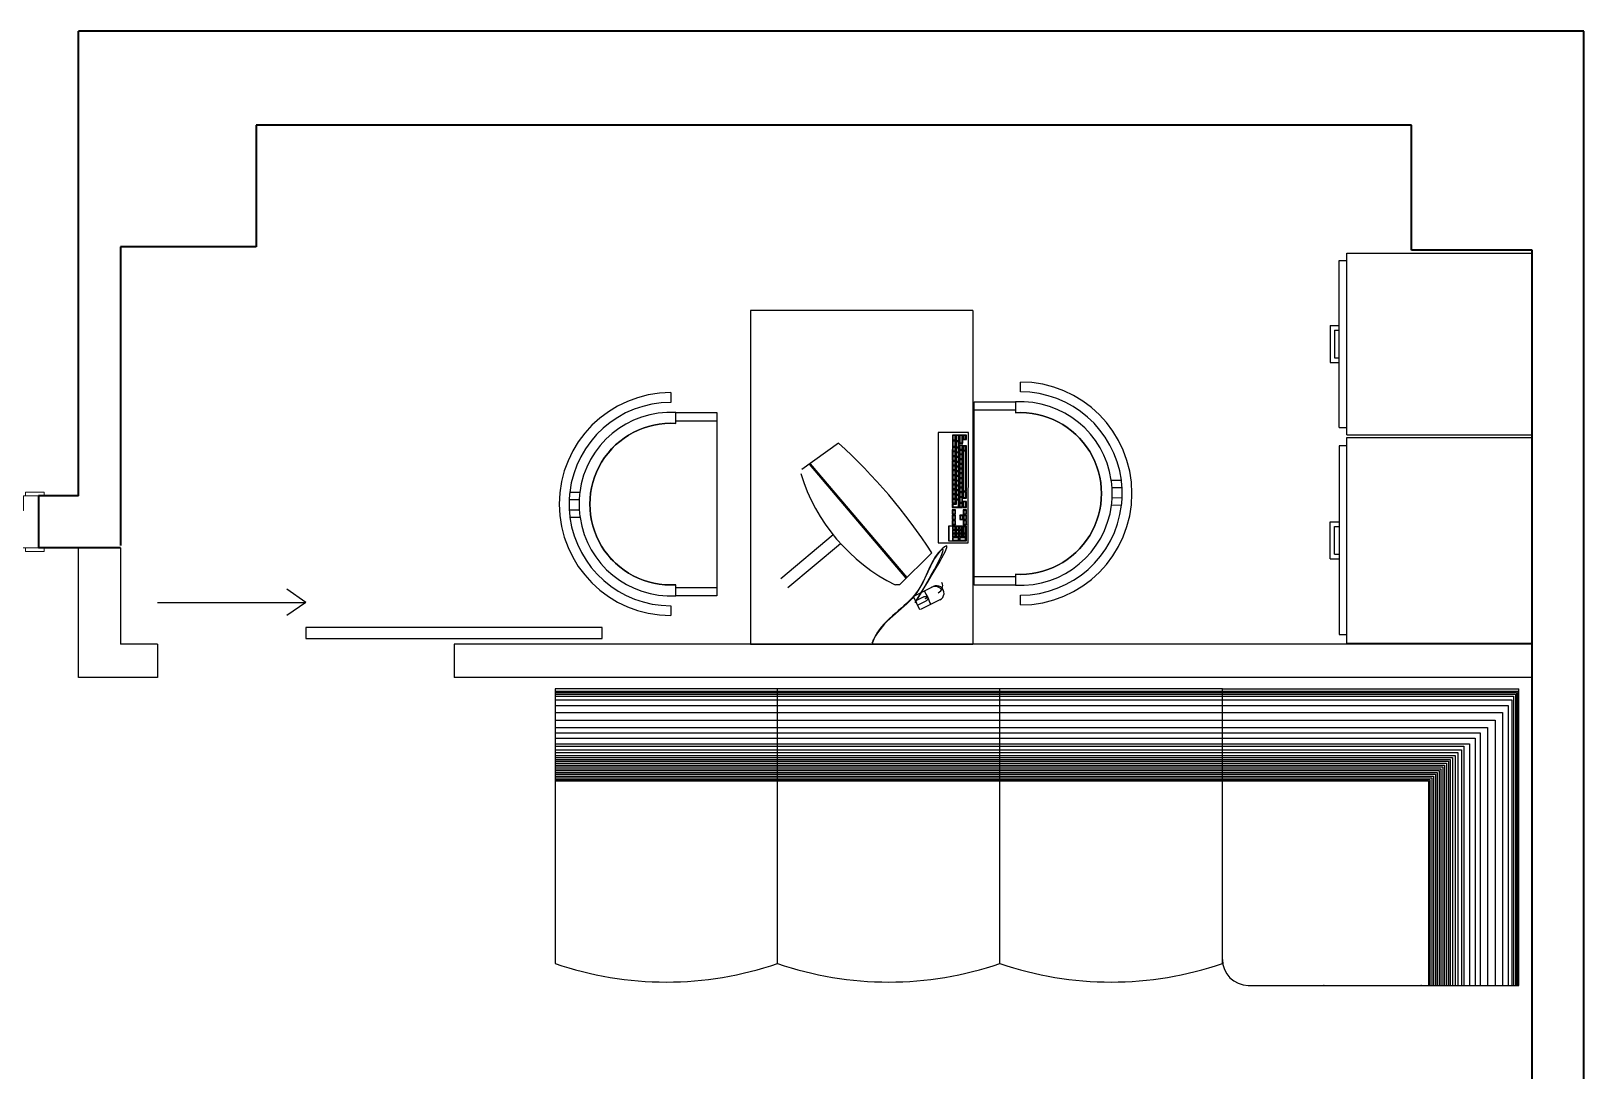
# Model space of a CAD drawing. Header units: millimetres. Extents: x 2625.3 to 2681.2, y 1230 to 1238.4.
# Drawn here: x 2629.246 to 2633.435, y 1235.554 to 1238.36 of the extents above; entities that cross this region are included whole.
import ezdxf

# ---------------------------------------------------------------- set-up
doc = ezdxf.new("R2010")
doc.units = ezdxf.units.MM
doc.layers.add('ALVENARIA', color=5, linetype='Continuous', lineweight=40)
doc.layers.add('ESQUADRIA', color=7, linetype='Continuous', lineweight=18)
doc.layers.add('LAYOUT', color=253, linetype='Continuous')

# ---------------------------------------------------------------- blocks, each defined once
blk = doc.blocks.new('A$C46843A02')
at = {"layer": 'ESQUADRIA'}
for p, q in [((0.015, 0.15), (0.015, 0.16)), ((0.065, 0.16), (0.015, 0.16)), ((0.05, 0.15), (0.065, 0.15)), ((0.065, 0.15), (0.065, 0.16)), ((0.065, 0.15), (0.065, 0.16)), ((0.015, 0), (0.015, 0.01)), ((0.065, 0), (0.015, 0)), ((0.065, 0), (0.015, 0)), ((0.05, 0.01), (0.065, 0.01)), ((0.065, 0), (0.065, 0.01)), ((0.065, 0), (0.065, 0.01)), ((0.065, 0), (0.065, 0.01)), ((0.065, 0), (0.065, 0.01))]:
    blk.add_line(p, q, dxfattribs=at)
blk.add_lwpolyline([(0.05, 0.15), (0.05, 0.01), (0.01, 0.01), (0.01, 0.05), (0, 0.05), (0, 0.15)], close=True, dxfattribs=at)
blk = doc.blocks.new('A$C25BE2A9A')
at = {"layer": 'LAYOUT'}
for p, q in [((0.6, 0.8), (0, 0.8)), ((0, 0.8), (0, 0.059)), ((0.6, 0.059), (0.6, 0.8)), ((0.6, 0.07), (0.6, 0.8)), ((1.2, 0.8), (0.6, 0.8)), ((1.2, 0.07), (1.2, 0.8)), ((1.2, 0.059), (1.2, 0.8)), ((1.8, 0.8), (1.2, 0.8)), ((1.8, 0.8), (2.6, 0.8)), ((1.8, 0.07), (1.8, 0.8)), ((1.8, 0.059), (1.8, 0.8)), ((2.6, 0), (2.6, 0.8)), ((0, 0.7936), (2.5966, 0.7936)), ((0, 0.7906), (2.5936, 0.7906)), ((0, 0.7856), (2.5906, 0.7856)), ((0, 0.7806), (2.5856, 0.7806)), ((0, 0.7706), (2.5806, 0.7706)), ((0, 0.7556), (2.5706, 0.7556)), ((2.5706, 0.7556), (2.5706, 0)), ((2.5806, 0.7706), (2.5806, 0)), ((2.5856, 0.7806), (2.5856, 0)), ((2.5906, 0.7856), (2.5906, 0)), ((2.5936, 0.7906), (2.5936, 0)), ((2.5966, 0.7936), (2.5966, 0)), ((0, 0.7361), (2.5556, 0.7361)), ((0, 0.7156), (2.5361, 0.7156)), ((2.5361, 0.7156), (2.5361, 0)), ((2.5556, 0.7361), (2.5556, 0)), ((0, 0.6956), (2.5156, 0.6956)), ((0, 0.6818), (2.4956, 0.6818)), ((2.4956, 0.6818), (2.4956, 0)), ((2.5156, 0.6956), (2.5156, 0)), ((0, 0.6668), (2.4818, 0.6668)), ((0, 0.6518), (2.4668, 0.6518)), ((0, 0.6453), (2.4518, 0.6453)), ((0, 0.6353), (2.4453, 0.6353)), ((0, 0.6284), (2.4353, 0.6284)), ((2.4353, 0.6284), (2.4353, 0)), ((2.4453, 0.6353), (2.4453, 0)), ((2.4518, 0.6453), (2.4518, 0)), ((2.4668, 0.6518), (2.4668, 0)), ((2.4818, 0.6668), (2.4818, 0)), ((0, 0.6204), (2.4284, 0.6204)), ((0, 0.6146), (2.4204, 0.6146)), ((0, 0.6096), (2.4146, 0.6096)), ((0, 0.6046), (2.4096, 0.6046)), ((0, 0.5996), (2.4046, 0.5996)), ((0, 0.5946), (2.3996, 0.5946)), ((0, 0.5896), (2.3946, 0.5896)), ((2.3946, 0.5896), (2.3946, 0)), ((2.3996, 0.5946), (2.3996, 0)), ((2.4046, 0.5996), (2.4046, 0)), ((2.4096, 0.6046), (2.4096, 0)), ((2.4146, 0.6096), (2.4146, 0)), ((2.4204, 0.6146), (2.4204, 0)), ((2.4284, 0.6204), (2.4284, 0)), ((0, 0.5846), (2.3896, 0.5846)), ((0, 0.5796), (2.3846, 0.5796)), ((0, 0.5746), (2.3796, 0.5746)), ((0, 0.5696), (2.3746, 0.5696)), ((0, 0.5646), (2.3696, 0.5646)), ((0, 0.5596), (2.3646, 0.5596)), ((0, 0.5556), (2.3596, 0.5556)), ((0, 0.5516), (2.3556, 0.5516)), ((2.3556, 0.5516), (2.3556, 0)), ((2.3596, 0.5556), (2.3596, 0)), ((2.3646, 0.5596), (2.3646, 0)), ((2.3696, 0.5646), (2.3696, 0)), ((2.3746, 0.5696), (2.3746, 0)), ((2.3796, 0.5746), (2.3796, 0)), ((2.3846, 0.5796), (2.3846, 0)), ((2.3896, 0.5846), (2.3896, 0)), ((2.3996, 0.55), (2.3996, 0)), ((1.87, 0), (2.6, 0)), ((2.3367, 0), (2.6, 0))]:
    blk.add_line(p, q, dxfattribs=at)
for centre, radius, start, end in [((0.3, 0.934), 0.925, 251.0754, 288.9246), ((0.9, 0.934), 0.925, 251.0754, 288.9246), ((1.5, 0.934), 0.925, 251.0754, 288.9246), ((1.87, 0.07), 0.07, 180, 270)]:
    blk.add_arc(centre, radius, start, end, dxfattribs=at)
for p in [(2.0733, 0), (2.3367, 0)]:
    blk.add_point(p, dxfattribs=at)
blk = doc.blocks.new('A$C64922BEA')
at = {"layer": 'LAYOUT'}
for p, q in [((0, 0.045), (0, 0.545)), ((0, 0.545), (0.49, 0.545)), ((0.49, 0.045), (0.49, 0.545)), ((0.49, 0.045), (0, 0.045)), ((0.02, 0.025), (0.02, 0.045)), ((0.47, 0.025), (0.47, 0.045)), ((0.47, 0.025), (0.02, 0.025)), ((0.195, 0), (0.195, 0.025)), ((0.195, 0), (0.295, 0)), ((0.2075, 0.0125), (0.2075, 0.025)), ((0.2075, 0.0125), (0.2825, 0.0125)), ((0.2825, 0.0125), (0.2825, 0.025)), ((0.295, 0), (0.295, 0.025))]:
    blk.add_line(p, q, dxfattribs=at)
blk = doc.blocks.new('A$C206477C5')
at = {"layer": 'LAYOUT'}
for p, q in [((0, 0.545), (0.555, 0.545)), ((0, 0.045), (0, 0.545)), ((0.555, 0.045), (0.555, 0.545)), ((0.555, 0.045), (0, 0.045)), ((0.023, 0.045), (0.023, 0.025)), ((0.532, 0.025), (0.532, 0.045)), ((0.023, 0.025), (0.532, 0.025)), ((0.2275, 0), (0.2275, 0.025)), ((0.3275, 0), (0.2275, 0)), ((0.24, 0.0125), (0.24, 0.025)), ((0.315, 0.0125), (0.24, 0.0125)), ((0.315, 0.0125), (0.315, 0.025)), ((0.3275, 0), (0.3275, 0.025))]:
    blk.add_line(p, q, dxfattribs=at)
blk = doc.blocks.new('A$C0C0C0BA7')
at = {"layer": 'LAYOUT'}
for p, q in [((0.2644, 0.3694), (0.2649, 0.3965)), ((0.2843, 0.3715), (0.2847, 0.3984)), ((0.3119, 0.3718), (0.3124, 0.3986)), ((0.3317, 0.3701), (0.3322, 0.3971)), ((0.0264, 0.1246), (0, 0.1246)), ((0.0536, 0.1107), (0.0829, 0.1107)), ((0.076, 0.1107), (0.076, 0)), ((0.5185, 0.1107), (0.5478, 0.1107)), ((0.5253, 0.1107), (0.5253, 0)), ((0.6014, 0.1246), (0.575, 0.1246))]:
    blk.add_line(p, q, dxfattribs=at)
blk.add_lwpolyline([(0.0536, 0), (0.0536, 0.1107), (0.0829, 0.1107, -1.065895), (0.5185, 0.1107), (0.5478, 0.1107), (0.5478, 0)], format="xyb", close=True, dxfattribs=at)
for radius, start, end in [(0.3007, 0, 180), (0.2743, 97.5004, 180), (0.2743, 93.3377, 97.5004), (0.2743, 87.5501, 93.3377), (0.2743, 83.4058, 87.5501), (0.2743, 0, 83.4058), (0.2475, 98.4294, 183.2215), (0.2182, 356.3461, 183.6539), (0.2475, 93.8089, 98.4294), (0.2475, 87.3933, 93.8089), (0.2475, 82.7978, 87.3933), (0.2475, 356.7785, 82.7978)]:
    blk.add_arc((0.3007, 0.1246), radius, start, end, dxfattribs=at)
blk = doc.blocks.new('A$C58670219')
at = {"layer": 'LAYOUT'}
for p, q in [((1.116, 0.9), (0.516, 0.9)), ((0.516, 0.9), (0.516, 0)), ((1.116, 0.9), (1.116, 0)), ((1.0677, 0.5477), (1.069, 0.549)), ((1.0678, 0.5625), (1.069, 0.5638)), ((1.0678, 0.5513), (1.069, 0.55)), ((1.071, 0.5491), (1.0697, 0.5478)), ((1.071, 0.5455), (1.0697, 0.5468)), ((1.071, 0.5625), (1.0698, 0.5638)), ((1.0772, 0.5625), (1.0785, 0.5638)), ((1.0772, 0.5491), (1.0785, 0.5478)), ((1.0772, 0.5455), (1.0785, 0.5468)), ((1.0807, 0.5625), (1.0794, 0.5638)), ((1.0869, 0.5625), (1.0882, 0.5638)), ((1.0909, 0.5625), (1.0896, 0.5638)), ((1.0909, 0.5532), (1.0896, 0.5519)), ((1.0971, 0.5625), (1.0984, 0.5638)), ((1.0971, 0.5532), (1.0984, 0.5519)), ((0.7532, 0.5424), (0.6543, 0.4708)), ((1.0677, 0.534), (1.069, 0.5328)), ((1.0677, 0.5304), (1.069, 0.5316)), ((1.0677, 0.5211), (1.069, 0.5198)), ((1.0677, 0.5183), (1.069, 0.5195)), ((1.0677, 0.509), (1.069, 0.5077)), ((1.0677, 0.5054), (1.069, 0.5067)), ((1.071, 0.5318), (1.0697, 0.5306)), ((1.071, 0.5282), (1.0697, 0.5295)), ((1.071, 0.5189), (1.0697, 0.5176)), ((1.071, 0.5161), (1.0697, 0.5174)), ((1.071, 0.5068), (1.0697, 0.5055)), ((1.071, 0.5032), (1.0697, 0.5045)), ((1.0772, 0.5318), (1.0785, 0.5306)), ((1.0772, 0.5282), (1.0785, 0.5295)), ((1.0772, 0.5189), (1.0784, 0.5176)), ((1.0772, 0.5161), (1.0784, 0.5174)), ((1.0772, 0.5068), (1.0784, 0.5055)), ((1.0772, 0.5032), (1.0784, 0.5045)), ((1.0807, 0.5433), (1.0794, 0.542)), ((1.0807, 0.5353), (1.0794, 0.5366)), ((1.0807, 0.526), (1.0794, 0.5248)), ((1.0807, 0.5224), (1.0794, 0.5236)), ((1.0807, 0.5131), (1.0794, 0.5118)), ((1.0807, 0.5103), (1.0794, 0.5116)), ((1.0869, 0.5433), (1.0882, 0.542)), ((1.0869, 0.5353), (1.0882, 0.5366)), ((1.0869, 0.526), (1.0882, 0.5248)), ((1.0869, 0.5224), (1.0882, 0.5236)), ((1.0869, 0.5131), (1.0881, 0.5118)), ((1.0869, 0.5103), (1.0881, 0.5115)), ((1.0909, 0.5339), (1.0896, 0.5352)), ((1.0909, 0.523), (1.0896, 0.5217)), ((1.0908, 0.5202), (1.0896, 0.5215)), ((1.0971, 0.5339), (1.0983, 0.5352)), ((1.0971, 0.523), (1.0983, 0.5217)), ((1.0971, 0.5202), (1.0983, 0.5215)), ((0.6739, 0.485), (0.935, 0.1776)), ((0.6764, 0.4867), (0.9375, 0.1794)), ((1.0677, 0.4961), (1.069, 0.4948)), ((1.0677, 0.4925), (1.069, 0.4937)), ((1.0677, 0.4832), (1.0689, 0.4819)), ((1.0677, 0.4799), (1.0689, 0.4811)), ((1.0677, 0.4706), (1.0689, 0.4693)), ((1.0677, 0.467), (1.0689, 0.4683)), ((1.0709, 0.4684), (1.0696, 0.4671)), ((1.0709, 0.4648), (1.0696, 0.4661)), ((1.0709, 0.4939), (1.0697, 0.4927)), ((1.0709, 0.4903), (1.0697, 0.4916)), ((1.0709, 0.481), (1.0697, 0.4797)), ((1.0709, 0.4777), (1.0697, 0.479)), ((1.0771, 0.4903), (1.0784, 0.4915)), ((1.0771, 0.481), (1.0784, 0.4797)), ((1.0771, 0.4777), (1.0784, 0.4789)), ((1.0771, 0.4684), (1.0784, 0.4671)), ((1.0771, 0.4648), (1.0784, 0.4661)), ((1.0772, 0.4939), (1.0784, 0.4927)), ((1.0806, 0.4626), (1.0793, 0.4613)), ((1.0806, 0.501), (1.0794, 0.4997)), ((1.0806, 0.4974), (1.0794, 0.4987)), ((1.0806, 0.4881), (1.0794, 0.4869)), ((1.0806, 0.4845), (1.0794, 0.4857)), ((1.0806, 0.4752), (1.0794, 0.4739)), ((1.0806, 0.4719), (1.0794, 0.4731)), ((1.0868, 0.4881), (1.0881, 0.4868)), ((1.0868, 0.4845), (1.0881, 0.4857)), ((1.0868, 0.4752), (1.0881, 0.4739)), ((1.0868, 0.4719), (1.0881, 0.4731)), ((1.0868, 0.4626), (1.0881, 0.4613)), ((1.0869, 0.501), (1.0881, 0.4997)), ((1.0869, 0.4974), (1.0881, 0.4987)), ((1.0676, 0.454), (1.0689, 0.4553)), ((1.0676, 0.4447), (1.0689, 0.4435)), ((1.0676, 0.4414), (1.0689, 0.4427)), ((1.0676, 0.4321), (1.0689, 0.4309)), ((1.0676, 0.4286), (1.0689, 0.4298)), ((1.0676, 0.4193), (1.0689, 0.418)), ((1.0677, 0.4577), (1.0689, 0.4564)), ((1.0709, 0.4555), (1.0696, 0.4543)), ((1.0709, 0.4519), (1.0696, 0.4531)), ((1.0709, 0.4426), (1.0696, 0.4413)), ((1.0709, 0.4393), (1.0696, 0.4405)), ((1.0709, 0.43), (1.0696, 0.4287)), ((1.0709, 0.4264), (1.0696, 0.4277)), ((1.0771, 0.4555), (1.0784, 0.4542)), ((1.0771, 0.4519), (1.0784, 0.4531)), ((1.0771, 0.4426), (1.0784, 0.4413)), ((1.0771, 0.4393), (1.0784, 0.4405)), ((1.0771, 0.4299), (1.0783, 0.4287)), ((1.0771, 0.4264), (1.0783, 0.4277)), ((1.0806, 0.459), (1.0793, 0.4603)), ((1.0806, 0.4497), (1.0793, 0.4484)), ((1.0806, 0.446), (1.0793, 0.4473)), ((1.0806, 0.4367), (1.0793, 0.4355)), ((1.0806, 0.4334), (1.0793, 0.4347)), ((1.0806, 0.4241), (1.0793, 0.4229)), ((1.0806, 0.4206), (1.0793, 0.4218)), ((1.0868, 0.459), (1.0881, 0.4603)), ((1.0868, 0.4497), (1.0881, 0.4484)), ((1.0868, 0.446), (1.0881, 0.4473)), ((1.0868, 0.4367), (1.0881, 0.4355)), ((1.0868, 0.4334), (1.0881, 0.4347)), ((1.0868, 0.4241), (1.088, 0.4229)), ((1.0868, 0.4206), (1.088, 0.4218)), ((1.0676, 0.4156), (1.0689, 0.4169)), ((1.0676, 0.4063), (1.0689, 0.405)), ((1.0676, 0.403), (1.0689, 0.4043)), ((1.0676, 0.3937), (1.0688, 0.3924)), ((1.0676, 0.3903), (1.0688, 0.3915)), ((1.0676, 0.381), (1.0688, 0.3797)), ((1.0695, 0.3782), (1.0708, 0.3769)), ((1.0709, 0.4171), (1.0696, 0.4158)), ((1.0708, 0.4134), (1.0696, 0.4147)), ((1.0708, 0.4041), (1.0696, 0.4029)), ((1.0708, 0.4008), (1.0696, 0.4021)), ((1.0708, 0.3915), (1.0696, 0.3903)), ((1.0696, 0.3891), (1.0708, 0.3878)), ((1.077, 0.4008), (1.0783, 0.4021)), ((1.077, 0.3915), (1.0783, 0.3903)), ((1.0783, 0.3891), (1.077, 0.3878)), ((1.0771, 0.4171), (1.0783, 0.4158)), ((1.0771, 0.4134), (1.0783, 0.4147)), ((1.0771, 0.4041), (1.0783, 0.4029)), ((1.0805, 0.3828), (1.0792, 0.3815)), ((1.0805, 0.3791), (1.0792, 0.3804)), ((1.0805, 0.4113), (1.0793, 0.41)), ((1.0805, 0.4076), (1.0793, 0.4089)), ((1.0805, 0.3983), (1.0793, 0.3971)), ((1.0805, 0.3951), (1.0793, 0.3963)), ((1.0867, 0.3983), (1.088, 0.397)), ((1.0867, 0.3951), (1.088, 0.3963)), ((1.0867, 0.3828), (1.088, 0.3815)), ((1.0867, 0.3791), (1.088, 0.3804)), ((1.0868, 0.4113), (1.088, 0.41)), ((1.0868, 0.4076), (1.088, 0.4089)), ((1.0907, 0.3951), (1.0894, 0.3938)), ((1.0907, 0.3836), (1.0894, 0.3849)), ((1.0907, 0.4138), (1.0895, 0.4126)), ((1.0907, 0.4098), (1.0895, 0.4111)), ((1.0969, 0.4138), (1.0982, 0.4125)), ((1.0969, 0.4098), (1.0982, 0.411)), ((1.0969, 0.395), (1.0982, 0.3938)), ((1.0969, 0.3836), (1.0982, 0.3848)), ((1.0677, 0.3607), (1.069, 0.362)), ((1.0677, 0.3514), (1.0689, 0.3501)), ((1.0677, 0.3463), (1.0689, 0.3476)), ((1.0677, 0.337), (1.0689, 0.3357)), ((1.077, 0.3698), (1.0783, 0.3686)), ((1.0805, 0.3698), (1.0792, 0.3686)), ((1.0813, 0.3463), (1.0801, 0.3476)), ((1.0813, 0.337), (1.0801, 0.3357)), ((1.0867, 0.3698), (1.088, 0.3686)), ((1.0876, 0.3463), (1.0888, 0.3475)), ((1.0876, 0.337), (1.0888, 0.3357)), ((1.0907, 0.3698), (1.0894, 0.3685)), ((1.091, 0.3607), (1.0897, 0.362)), ((1.091, 0.3514), (1.0897, 0.3501)), ((1.091, 0.3463), (1.0897, 0.3475)), ((1.091, 0.337), (1.0897, 0.3357)), ((1.0969, 0.3698), (1.0982, 0.3685)), ((1.0972, 0.3607), (1.0985, 0.3619)), ((1.0972, 0.3514), (1.0985, 0.3501)), ((1.0972, 0.3463), (1.0985, 0.3475)), ((1.0972, 0.337), (1.0984, 0.3357)), ((0.7385, 0.2947), (0.5974, 0.1757)), ((1.0676, 0.3231), (1.0689, 0.3218)), ((1.0677, 0.3324), (1.0689, 0.3337)), ((1.0677, 0.3003), (1.0689, 0.2991)), ((1.0689, 0.298), (1.0677, 0.2969)), ((1.0689, 0.3172), (1.0678, 0.3161)), ((1.0678, 0.31), (1.0689, 0.3089)), ((1.0678, 0.3063), (1.0689, 0.3075)), ((1.0699, 0.3172), (1.071, 0.3161)), ((1.071, 0.31), (1.0699, 0.3089)), ((1.0699, 0.3074), (1.071, 0.3063)), ((1.071, 0.3003), (1.0699, 0.2991)), ((1.0699, 0.298), (1.071, 0.2969)), ((1.0779, 0.3172), (1.0768, 0.3161)), ((1.0768, 0.31), (1.0779, 0.3089)), ((1.0768, 0.3063), (1.0779, 0.3074)), ((1.0768, 0.3003), (1.0779, 0.2991)), ((1.0779, 0.298), (1.0768, 0.2969)), ((1.0792, 0.3172), (1.0803, 0.3161)), ((1.0803, 0.31), (1.0792, 0.3089)), ((1.0792, 0.3074), (1.0803, 0.3063)), ((1.0803, 0.3002), (1.0792, 0.2991)), ((1.0792, 0.298), (1.0803, 0.2969)), ((1.0872, 0.3172), (1.0861, 0.3161)), ((1.0861, 0.31), (1.0872, 0.3089)), ((1.0861, 0.3063), (1.0872, 0.3074)), ((1.0861, 0.3002), (1.0872, 0.2991)), ((1.0872, 0.298), (1.0861, 0.2969)), ((1.0889, 0.3172), (1.09, 0.3161)), ((1.09, 0.3003), (1.0889, 0.2992)), ((1.0889, 0.298), (1.09, 0.2969)), ((1.091, 0.3324), (1.0897, 0.3337)), ((1.0909, 0.3231), (1.0897, 0.3218)), ((1.0969, 0.3172), (1.0958, 0.316)), ((1.0958, 0.3003), (1.0969, 0.2992)), ((1.0969, 0.298), (1.0958, 0.2968)), ((1.0972, 0.3324), (1.0984, 0.3336)), ((1.0972, 0.3231), (1.0984, 0.3218)), ((0.6163, 0.1526), (0.7583, 0.2715)), ((1.0677, 0.2908), (1.0689, 0.2897)), ((1.071, 0.2908), (1.0699, 0.2897)), ((1.0768, 0.2908), (1.0779, 0.2897)), ((1.0779, 0.2878), (1.0768, 0.2867)), ((1.0768, 0.2806), (1.0779, 0.2795)), ((1.0803, 0.2908), (1.0792, 0.2897)), ((1.0803, 0.2867), (1.0792, 0.2878)), ((1.0803, 0.2806), (1.0792, 0.2795)), ((1.0861, 0.2908), (1.0872, 0.2897)), ((1.09, 0.2908), (1.0889, 0.2897)), ((1.0958, 0.2908), (1.0969, 0.2897)), ((1.0969, 0.2878), (1.0958, 0.2867)), ((1.0958, 0.2806), (1.0969, 0.2795)), ((1.0049, 0.246), (0.918, 0.1601)), ((0.918, 0.1601), (0.9065, 0.1594)), ((0.9578, 0.1304), (0.9554, 0.1273)), ((0.9554, 0.1273), (0.9719, 0.0936)), ((0.9561, 0.1296), (1.0087, 0.1553)), ((0.9833, 0.1275), (0.9598, 0.1159)), ((0.9937, 0.1259), (0.9865, 0.1224)), ((0.9889, 0.1159), (0.9654, 0.1044)), ((1.0265, 0.119), (0.974, 0.0932)), ((0.9941, 0.1252), (0.9869, 0.1216)), ((0.516, 0), (1.116, 0))]:
    blk.add_line(p, q, dxfattribs=at)
for points in [[(1.1034, 0.2734), (1.1037, 0.571), (1.0222, 0.5711), (1.0219, 0.2735)], [(1.069, 0.55), (1.069, 0.5638), (1.0603, 0.5638), (1.0603, 0.55)], [(1.069, 0.55), (1.069, 0.5638), (1.0603, 0.5638), (1.0603, 0.55)], [(1.069, 0.5328), (1.069, 0.549), (1.0603, 0.549), (1.0603, 0.5328)], [(1.069, 0.5328), (1.069, 0.549), (1.0603, 0.549), (1.0603, 0.5328)], [(1.0678, 0.5513), (1.0678, 0.5625), (1.0616, 0.5625), (1.0615, 0.5513)], [(1.0677, 0.534), (1.0677, 0.5477), (1.0615, 0.5477), (1.0615, 0.534)], [(1.0785, 0.5478), (1.0785, 0.5638), (1.0698, 0.5638), (1.0697, 0.5478)], [(1.0785, 0.5478), (1.0785, 0.5638), (1.0698, 0.5638), (1.0697, 0.5478)], [(1.0785, 0.5306), (1.0785, 0.5468), (1.0697, 0.5468), (1.0697, 0.5306)], [(1.0785, 0.5306), (1.0785, 0.5468), (1.0697, 0.5468), (1.0697, 0.5306)], [(1.0772, 0.5491), (1.0772, 0.5625), (1.071, 0.5625), (1.071, 0.5491)], [(1.0772, 0.5318), (1.0772, 0.5455), (1.071, 0.5455), (1.071, 0.5318)], [(1.0882, 0.542), (1.0882, 0.5638), (1.0794, 0.5638), (1.0794, 0.542)], [(1.0882, 0.542), (1.0882, 0.5638), (1.0794, 0.5638), (1.0794, 0.542)], [(1.0869, 0.5433), (1.0869, 0.5625), (1.0807, 0.5625), (1.0807, 0.5433)], [(1.0984, 0.5519), (1.0984, 0.5638), (1.0896, 0.5638), (1.0896, 0.5519)], [(1.0984, 0.5519), (1.0984, 0.5638), (1.0896, 0.5638), (1.0896, 0.5519)], [(1.0971, 0.5532), (1.0971, 0.5625), (1.0909, 0.5625), (1.0909, 0.5532)], [(1.069, 0.5198), (1.069, 0.5316), (1.0603, 0.5317), (1.0602, 0.5198)], [(1.069, 0.5198), (1.069, 0.5316), (1.0603, 0.5317), (1.0602, 0.5198)], [(1.069, 0.5077), (1.069, 0.5195), (1.0602, 0.5196), (1.0602, 0.5077)], [(1.069, 0.5077), (1.069, 0.5195), (1.0602, 0.5196), (1.0602, 0.5077)], [(1.069, 0.4948), (1.069, 0.5067), (1.0602, 0.5067), (1.0602, 0.4949)], [(1.069, 0.4948), (1.069, 0.5067), (1.0602, 0.5067), (1.0602, 0.4949)], [(1.0677, 0.5211), (1.0677, 0.5304), (1.0615, 0.5304), (1.0615, 0.5211)], [(1.0677, 0.509), (1.0677, 0.5183), (1.0615, 0.5183), (1.0615, 0.509)], [(1.0677, 0.4961), (1.0677, 0.5054), (1.0615, 0.5054), (1.0615, 0.4961)], [(1.0784, 0.5176), (1.0785, 0.5295), (1.0697, 0.5295), (1.0697, 0.5176)], [(1.0784, 0.5176), (1.0785, 0.5295), (1.0697, 0.5295), (1.0697, 0.5176)], [(1.0784, 0.5055), (1.0784, 0.5174), (1.0697, 0.5174), (1.0697, 0.5055)], [(1.0784, 0.5055), (1.0784, 0.5174), (1.0697, 0.5174), (1.0697, 0.5055)], [(1.0784, 0.4927), (1.0784, 0.5045), (1.0697, 0.5045), (1.0697, 0.4927)], [(1.0784, 0.4927), (1.0784, 0.5045), (1.0697, 0.5045), (1.0697, 0.4927)], [(1.0772, 0.4939), (1.0772, 0.5032), (1.071, 0.5032), (1.0709, 0.4939)], [(1.0772, 0.5189), (1.0772, 0.5282), (1.071, 0.5282), (1.071, 0.5189)], [(1.0772, 0.5068), (1.0772, 0.5161), (1.071, 0.5161), (1.071, 0.5068)], [(1.0882, 0.5248), (1.0882, 0.5366), (1.0794, 0.5366), (1.0794, 0.5248)], [(1.0882, 0.5248), (1.0882, 0.5366), (1.0794, 0.5366), (1.0794, 0.5248)], [(1.0881, 0.5118), (1.0882, 0.5236), (1.0794, 0.5236), (1.0794, 0.5118)], [(1.0881, 0.5118), (1.0882, 0.5236), (1.0794, 0.5236), (1.0794, 0.5118)], [(1.0881, 0.4997), (1.0881, 0.5115), (1.0794, 0.5116), (1.0794, 0.4997)], [(1.0881, 0.4997), (1.0881, 0.5115), (1.0794, 0.5116), (1.0794, 0.4997)], [(1.0869, 0.501), (1.0869, 0.5103), (1.0807, 0.5103), (1.0806, 0.501)], [(1.0869, 0.526), (1.0869, 0.5353), (1.0807, 0.5353), (1.0807, 0.526)], [(1.0869, 0.5131), (1.0869, 0.5224), (1.0807, 0.5224), (1.0807, 0.5131)], [(1.0982, 0.4125), (1.0983, 0.5215), (1.0896, 0.5215), (1.0895, 0.4126)], [(1.0982, 0.4125), (1.0983, 0.5215), (1.0896, 0.5215), (1.0895, 0.4126)], [(1.0983, 0.5217), (1.0983, 0.5352), (1.0896, 0.5352), (1.0896, 0.5217)], [(1.0983, 0.5217), (1.0983, 0.5352), (1.0896, 0.5352), (1.0896, 0.5217)], [(1.0969, 0.4138), (1.0971, 0.5202), (1.0908, 0.5202), (1.0907, 0.4138)], [(1.0971, 0.523), (1.0971, 0.5339), (1.0909, 0.5339), (1.0909, 0.523)], [(1.0689, 0.4819), (1.069, 0.4937), (1.0602, 0.4937), (1.0602, 0.4819)], [(1.0689, 0.4819), (1.069, 0.4937), (1.0602, 0.4937), (1.0602, 0.4819)], [(1.0689, 0.4693), (1.0689, 0.4811), (1.0602, 0.4811), (1.0602, 0.4693)], [(1.0689, 0.4693), (1.0689, 0.4811), (1.0602, 0.4811), (1.0602, 0.4693)], [(1.0689, 0.4564), (1.0689, 0.4683), (1.0602, 0.4683), (1.0602, 0.4564)], [(1.0689, 0.4564), (1.0689, 0.4683), (1.0602, 0.4683), (1.0602, 0.4564)], [(1.0677, 0.4577), (1.0677, 0.467), (1.0614, 0.467), (1.0614, 0.4577)], [(1.0677, 0.4832), (1.0677, 0.4925), (1.0615, 0.4925), (1.0615, 0.4832)], [(1.0677, 0.4706), (1.0677, 0.4799), (1.0615, 0.4799), (1.0615, 0.4706)], [(1.0784, 0.4671), (1.0784, 0.4789), (1.0697, 0.479), (1.0696, 0.4671)], [(1.0784, 0.4671), (1.0784, 0.4789), (1.0697, 0.479), (1.0696, 0.4671)], [(1.0784, 0.4542), (1.0784, 0.4661), (1.0696, 0.4661), (1.0696, 0.4543)], [(1.0784, 0.4542), (1.0784, 0.4661), (1.0696, 0.4661), (1.0696, 0.4543)], [(1.0784, 0.4797), (1.0784, 0.4915), (1.0697, 0.4916), (1.0697, 0.4797)], [(1.0784, 0.4797), (1.0784, 0.4915), (1.0697, 0.4916), (1.0697, 0.4797)], [(1.0771, 0.481), (1.0771, 0.4903), (1.0709, 0.4903), (1.0709, 0.481)], [(1.0771, 0.4684), (1.0771, 0.4777), (1.0709, 0.4777), (1.0709, 0.4684)], [(1.0771, 0.4555), (1.0771, 0.4648), (1.0709, 0.4648), (1.0709, 0.4555)], [(1.0881, 0.4613), (1.0881, 0.4731), (1.0794, 0.4731), (1.0793, 0.4613)], [(1.0881, 0.4613), (1.0881, 0.4731), (1.0794, 0.4731), (1.0793, 0.4613)], [(1.0881, 0.4868), (1.0881, 0.4987), (1.0794, 0.4987), (1.0794, 0.4869)], [(1.0881, 0.4868), (1.0881, 0.4987), (1.0794, 0.4987), (1.0794, 0.4869)], [(1.0881, 0.4739), (1.0881, 0.4857), (1.0794, 0.4857), (1.0794, 0.4739)], [(1.0881, 0.4739), (1.0881, 0.4857), (1.0794, 0.4857), (1.0794, 0.4739)], [(1.0868, 0.4881), (1.0869, 0.4974), (1.0806, 0.4974), (1.0806, 0.4881)], [(1.0868, 0.4752), (1.0868, 0.4845), (1.0806, 0.4845), (1.0806, 0.4752)], [(1.0868, 0.4626), (1.0868, 0.4719), (1.0806, 0.4719), (1.0806, 0.4626)], [(1.0689, 0.4309), (1.0689, 0.4427), (1.0602, 0.4427), (1.0601, 0.4309)], [(1.0689, 0.4309), (1.0689, 0.4427), (1.0602, 0.4427), (1.0601, 0.4309)], [(1.0689, 0.418), (1.0689, 0.4298), (1.0601, 0.4298), (1.0601, 0.418)], [(1.0689, 0.418), (1.0689, 0.4298), (1.0601, 0.4298), (1.0601, 0.418)], [(1.0689, 0.4435), (1.0689, 0.4553), (1.0602, 0.4553), (1.0602, 0.4435)], [(1.0689, 0.4435), (1.0689, 0.4553), (1.0602, 0.4553), (1.0602, 0.4435)], [(1.0676, 0.4447), (1.0676, 0.454), (1.0614, 0.4541), (1.0614, 0.4447)], [(1.0676, 0.4321), (1.0676, 0.4414), (1.0614, 0.4414), (1.0614, 0.4321)], [(1.0676, 0.4193), (1.0676, 0.4286), (1.0614, 0.4286), (1.0614, 0.4193)], [(1.0784, 0.4413), (1.0784, 0.4531), (1.0696, 0.4531), (1.0696, 0.4413)], [(1.0784, 0.4413), (1.0784, 0.4531), (1.0696, 0.4531), (1.0696, 0.4413)], [(1.0783, 0.4287), (1.0784, 0.4405), (1.0696, 0.4405), (1.0696, 0.4287)], [(1.0783, 0.4287), (1.0784, 0.4405), (1.0696, 0.4405), (1.0696, 0.4287)], [(1.0783, 0.4158), (1.0783, 0.4277), (1.0696, 0.4277), (1.0696, 0.4158)], [(1.0783, 0.4158), (1.0783, 0.4277), (1.0696, 0.4277), (1.0696, 0.4158)], [(1.0771, 0.4426), (1.0771, 0.4519), (1.0709, 0.4519), (1.0709, 0.4426)], [(1.0771, 0.4299), (1.0771, 0.4393), (1.0709, 0.4393), (1.0709, 0.43)], [(1.0771, 0.4171), (1.0771, 0.4264), (1.0709, 0.4264), (1.0709, 0.4171)], [(1.0881, 0.4484), (1.0881, 0.4603), (1.0793, 0.4603), (1.0793, 0.4484)], [(1.0881, 0.4484), (1.0881, 0.4603), (1.0793, 0.4603), (1.0793, 0.4484)], [(1.0881, 0.4355), (1.0881, 0.4473), (1.0793, 0.4473), (1.0793, 0.4355)], [(1.0881, 0.4355), (1.0881, 0.4473), (1.0793, 0.4473), (1.0793, 0.4355)], [(1.088, 0.4229), (1.0881, 0.4347), (1.0793, 0.4347), (1.0793, 0.4229)], [(1.088, 0.4229), (1.0881, 0.4347), (1.0793, 0.4347), (1.0793, 0.4229)], [(1.088, 0.41), (1.088, 0.4218), (1.0793, 0.4218), (1.0793, 0.41)], [(1.088, 0.41), (1.088, 0.4218), (1.0793, 0.4218), (1.0793, 0.41)], [(1.0868, 0.4113), (1.0868, 0.4206), (1.0806, 0.4206), (1.0805, 0.4113)], [(1.0868, 0.4497), (1.0868, 0.459), (1.0806, 0.459), (1.0806, 0.4497)], [(1.0868, 0.4367), (1.0868, 0.446), (1.0806, 0.446), (1.0806, 0.4367)], [(1.0868, 0.4241), (1.0868, 0.4334), (1.0806, 0.4334), (1.0806, 0.4241)], [(1.0689, 0.405), (1.0689, 0.4169), (1.0601, 0.4169), (1.0601, 0.4051)], [(1.0689, 0.405), (1.0689, 0.4169), (1.0601, 0.4169), (1.0601, 0.4051)], [(1.0688, 0.3924), (1.0689, 0.4043), (1.0601, 0.4043), (1.0601, 0.3925)], [(1.0688, 0.3924), (1.0689, 0.4043), (1.0601, 0.4043), (1.0601, 0.3925)], [(1.0688, 0.3797), (1.0688, 0.3915), (1.0601, 0.3915), (1.0601, 0.3797)], [(1.0688, 0.3797), (1.0688, 0.3915), (1.0601, 0.3915), (1.0601, 0.3797)], [(1.0783, 0.3891), (1.0696, 0.3891), (1.0695, 0.3782), (1.0601, 0.3782), (1.0601, 0.3686), (1.0783, 0.3686)], [(1.077, 0.3878), (1.0708, 0.3878), (1.0708, 0.3769), (1.0614, 0.3769), (1.0613, 0.3699), (1.077, 0.3698)], [(1.0676, 0.4063), (1.0676, 0.4156), (1.0614, 0.4156), (1.0614, 0.4063)], [(1.0676, 0.3937), (1.0676, 0.403), (1.0614, 0.403), (1.0614, 0.3937)], [(1.0676, 0.381), (1.0676, 0.3903), (1.0614, 0.3903), (1.0614, 0.381)], [(1.0783, 0.4029), (1.0783, 0.4147), (1.0696, 0.4147), (1.0696, 0.4029)], [(1.0783, 0.4029), (1.0783, 0.4147), (1.0696, 0.4147), (1.0696, 0.4029)], [(1.0783, 0.3903), (1.0783, 0.4021), (1.0696, 0.4021), (1.0696, 0.3903)], [(1.0783, 0.3903), (1.0783, 0.4021), (1.0696, 0.4021), (1.0696, 0.3903)], [(1.0771, 0.4041), (1.0771, 0.4134), (1.0708, 0.4134), (1.0708, 0.4041)], [(1.077, 0.3915), (1.077, 0.4008), (1.0708, 0.4008), (1.0708, 0.3915)], [(1.088, 0.3815), (1.088, 0.3963), (1.0793, 0.3963), (1.0792, 0.3815)], [(1.088, 0.3815), (1.088, 0.3963), (1.0793, 0.3963), (1.0792, 0.3815)], [(1.088, 0.3686), (1.088, 0.3804), (1.0792, 0.3804), (1.0792, 0.3686)], [(1.088, 0.3686), (1.088, 0.3804), (1.0792, 0.3804), (1.0792, 0.3686)], [(1.088, 0.397), (1.088, 0.4089), (1.0793, 0.4089), (1.0793, 0.3971)], [(1.088, 0.397), (1.088, 0.4089), (1.0793, 0.4089), (1.0793, 0.3971)], [(1.0867, 0.3983), (1.0868, 0.4076), (1.0805, 0.4076), (1.0805, 0.3983)], [(1.0867, 0.3828), (1.0867, 0.3951), (1.0805, 0.3951), (1.0805, 0.3828)], [(1.0867, 0.3698), (1.0867, 0.3791), (1.0805, 0.3791), (1.0805, 0.3698)], [(1.0982, 0.3938), (1.0982, 0.411), (1.0895, 0.4111), (1.0894, 0.3938)], [(1.0982, 0.3938), (1.0982, 0.411), (1.0895, 0.4111), (1.0894, 0.3938)], [(1.0982, 0.3685), (1.0982, 0.3848), (1.0894, 0.3849), (1.0894, 0.3685)], [(1.0982, 0.3685), (1.0982, 0.3848), (1.0894, 0.3849), (1.0894, 0.3685)], [(1.0969, 0.395), (1.0969, 0.4098), (1.0907, 0.4098), (1.0907, 0.3951)], [(1.0969, 0.3698), (1.0969, 0.3836), (1.0907, 0.3836), (1.0907, 0.3698)], [(1.0689, 0.3501), (1.069, 0.362), (1.0602, 0.362), (1.0602, 0.3502)], [(1.0689, 0.3501), (1.069, 0.362), (1.0602, 0.362), (1.0602, 0.3502)], [(1.0689, 0.3357), (1.0689, 0.3476), (1.0602, 0.3476), (1.0602, 0.3357)], [(1.0689, 0.3357), (1.0689, 0.3476), (1.0602, 0.3476), (1.0602, 0.3357)], [(1.0677, 0.337), (1.0677, 0.3463), (1.0615, 0.3463), (1.0614, 0.337)], [(1.0677, 0.3514), (1.0677, 0.3607), (1.0615, 0.3607), (1.0615, 0.3514)], [(1.0888, 0.3357), (1.0888, 0.3475), (1.0801, 0.3476), (1.0801, 0.3357)], [(1.0888, 0.3357), (1.0888, 0.3475), (1.0801, 0.3476), (1.0801, 0.3357)], [(1.0876, 0.337), (1.0876, 0.3463), (1.0813, 0.3463), (1.0813, 0.337)], [(1.0985, 0.3501), (1.0985, 0.3619), (1.0897, 0.362), (1.0897, 0.3501)], [(1.0985, 0.3501), (1.0985, 0.3619), (1.0897, 0.362), (1.0897, 0.3501)], [(1.0984, 0.3357), (1.0985, 0.3475), (1.0897, 0.3475), (1.0897, 0.3357)], [(1.0984, 0.3357), (1.0985, 0.3475), (1.0897, 0.3475), (1.0897, 0.3357)], [(1.0972, 0.3514), (1.0972, 0.3607), (1.091, 0.3607), (1.091, 0.3514)], [(1.0972, 0.337), (1.0972, 0.3463), (1.091, 0.3463), (1.091, 0.337)], [(1.0503, 0.3184), (1.0503, 0.2784), (1.0985, 0.2783), (1.0986, 0.3183)], [(1.0506, 0.3181), (1.0505, 0.2786), (1.0982, 0.2786), (1.0983, 0.318)], [(1.0689, 0.3218), (1.0689, 0.3337), (1.0602, 0.3337), (1.0602, 0.3218)], [(1.0689, 0.3218), (1.0689, 0.3337), (1.0602, 0.3337), (1.0602, 0.3218)], [(1.0608, 0.298), (1.0608, 0.2897), (1.0689, 0.2897), (1.0689, 0.298)], [(1.0609, 0.3172), (1.0609, 0.3089), (1.0689, 0.3089), (1.0689, 0.3172)], [(1.0609, 0.3075), (1.0609, 0.2991), (1.0689, 0.2991), (1.0689, 0.3075)], [(1.0676, 0.3231), (1.0677, 0.3324), (1.0614, 0.3324), (1.0614, 0.3231)], [(1.062, 0.3161), (1.062, 0.31), (1.0678, 0.31), (1.0678, 0.3161)], [(1.062, 0.3063), (1.062, 0.3003), (1.0677, 0.3003), (1.0678, 0.3063)], [(1.062, 0.2969), (1.062, 0.2908), (1.0677, 0.2908), (1.0677, 0.2969)], [(1.0699, 0.3172), (1.0699, 0.3089), (1.0779, 0.3089), (1.0779, 0.3172)], [(1.0699, 0.3074), (1.0699, 0.2991), (1.0779, 0.2991), (1.0779, 0.3074)], [(1.0699, 0.298), (1.0699, 0.2897), (1.0779, 0.2897), (1.0779, 0.298)], [(1.071, 0.3161), (1.071, 0.31), (1.0768, 0.31), (1.0768, 0.3161)], [(1.071, 0.3063), (1.071, 0.3003), (1.0768, 0.3003), (1.0768, 0.3063)], [(1.071, 0.2969), (1.071, 0.2908), (1.0768, 0.2908), (1.0768, 0.2969)], [(1.0792, 0.3172), (1.0792, 0.3089), (1.0872, 0.3089), (1.0872, 0.3172)], [(1.0792, 0.3074), (1.0792, 0.2991), (1.0872, 0.2991), (1.0872, 0.3074)], [(1.0792, 0.298), (1.0792, 0.2897), (1.0872, 0.2897), (1.0872, 0.298)], [(1.0803, 0.3161), (1.0803, 0.31), (1.0861, 0.31), (1.0861, 0.3161)], [(1.0803, 0.3063), (1.0803, 0.3002), (1.0861, 0.3002), (1.0861, 0.3063)], [(1.0803, 0.2969), (1.0803, 0.2908), (1.0861, 0.2908), (1.0861, 0.2969)], [(1.0889, 0.3172), (1.0889, 0.2992), (1.0969, 0.2992), (1.0969, 0.3172)], [(1.0889, 0.298), (1.0889, 0.2897), (1.0969, 0.2897), (1.0969, 0.298)], [(1.0984, 0.3218), (1.0984, 0.3336), (1.0897, 0.3337), (1.0897, 0.3218)], [(1.0984, 0.3218), (1.0984, 0.3336), (1.0897, 0.3337), (1.0897, 0.3218)], [(1.09, 0.3161), (1.09, 0.3003), (1.0958, 0.3003), (1.0958, 0.316)], [(1.09, 0.2969), (1.09, 0.2908), (1.0958, 0.2908), (1.0958, 0.2968)], [(1.0972, 0.3231), (1.0972, 0.3324), (1.091, 0.3324), (1.0909, 0.3231)], [(1.0608, 0.2878), (1.0608, 0.2795), (1.0779, 0.2795), (1.0779, 0.2878)], [(1.062, 0.2867), (1.0619, 0.2806), (1.0768, 0.2806), (1.0768, 0.2867)], [(1.0792, 0.2878), (1.0792, 0.2795), (1.0969, 0.2795), (1.0969, 0.2878)], [(1.0803, 0.2867), (1.0803, 0.2806), (1.0958, 0.2806), (1.0958, 0.2867)]]:
    blk.add_lwpolyline(points, close=True, dxfattribs=at)
for centre, radius, start, end in [((-0.2676, -0.5791), 1.5165, 32.9623, 47.6921), ((1.1283, 0.6065), 0.4991, 197.0989, 243.6145), ((1.0835, 0.1841), 0.107, 202.3207, 213.1873), ((1.0139, 0.1347), 0.0208, 27.6762, 117.3274), ((1.0176, 0.1372), 0.0203, 296.1397, 116.1397), ((1.0134, 0.1573), 0.0208, 294.9519, 24.6031), ((1.095, 0.1605), 0.107, 199.0921, 209.9586)]:
    blk.add_arc(centre, radius, start, end, dxfattribs=at)
at = {"layer": 'LAYOUT', "extrusion": (0, 0, -1)}
blk.add_ellipse((0.9861, 0.1217), major_axis=(-0.00784, -0.00385), ratio=0.736379, start_param=1.570796, end_param=4.712389, dxfattribs=at)
at = {"layer": 'LAYOUT'}
for points, knots in [([(0.9607, 0.1139), (1.0611, 0.2734), (1.0068, 0.2525), (0.9819, 0.1214), (0.8793, 0.0733), (0.8464, 0.0116), (0.8433, 0.0022)], [0.0063753, 0.0063753, 0.0063753, 0.0063753, 0.0524453, 0.217897, 0.4199576, 0.4551456, 0.4551456, 0.4551456, 0.4551456]), ([(0.9603, 0.1109), (1.0551, 0.27), (1.038, 0.2623), (1.0126, 0.2343), (1.0035, 0.2149), (0.9828, 0.1689), (0.9701, 0.1432), (0.9334, 0.1034), (0.9117, 0.087), (0.8728, 0.0503), (0.8539, 0.0291), (0.8448, 0.0034), (0.8447, 0.003), (0.8445, 0.0025)], [0.006422, 0.006422, 0.006422, 0.006422, 0.0771114, 0.0771114, 0.1542229, 0.1542229, 0.2553948, 0.2553948, 0.3565667, 0.3565667, 0.4526867, 0.4526867, 0.4542763, 0.4542763, 0.4542763, 0.4542763])]:
    blk.add_open_spline(points, degree=3, knots=knots, dxfattribs=at)
for p, rotation in [((0.4253, 0.0769), 89.99999999999999), ((1.1196, 0.7069), 270)]:
    blk.add_blockref('A$C0C0C0BA7', p, dxfattribs=dict(at, rotation=rotation))

msp = doc.modelspace()

# ---------------------------------------------------------------- linework, layer by layer
for p, q in [((2629.3737, 1236.6157), (2629.3737, 1236.9657)), ((2629.4867, 1236.9657), (2629.4867, 1236.7057)), ((2629.9867, 1236.8182), (2629.9356, 1236.854)), ((2629.5867, 1236.8182), (2629.9867, 1236.8182)), ((2629.9867, 1236.8182), (2629.9356, 1236.7825)), ((2629.5867, 1236.7057), (2629.4867, 1236.7057)), ((2629.5867, 1236.7057), (2629.5867, 1236.6157)), ((2633.2947, 1236.7057), (2630.3867, 1236.7057)), ((2630.3867, 1236.7057), (2630.3867, 1236.6157)), ((2629.5867, 1236.6157), (2629.3737, 1236.6157)), ((2633.2947, 1236.6157), (2630.3867, 1236.6157))]:
    msp.add_line(p, q)
msp.add_lwpolyline([(2629.9867, 1236.7507), (2629.9867, 1236.7207), (2630.7867, 1236.7207), (2630.7867, 1236.7507), (2629.9867, 1236.7507)])
at = {"layer": 'ALVENARIA'}
for p, q in [((2633.4347, 1238.3597), (2629.3737, 1238.3597)), ((2629.3737, 1237.1057), (2629.3737, 1238.3597)), ((2633.4347, 1230.1407), (2633.4347, 1238.3597)), ((2632.9697, 1238.1057), (2629.8527, 1238.1057)), ((2629.8527, 1238.1057), (2629.8527, 1237.7777)), ((2632.9697, 1237.7687), (2632.9697, 1238.1057)), ((2629.8527, 1237.7777), (2629.4867, 1237.7777)), ((2629.4867, 1237.7777), (2629.4867, 1236.9712)), ((2633.2947, 1237.7687), (2632.9697, 1237.7687)), ((2633.2947, 1230.3977), (2633.2947, 1237.7687)), ((2629.3737, 1237.1057), (2629.2657, 1237.1057)), ((2629.2657, 1237.1057), (2629.2657, 1236.9657)), ((2629.4867, 1236.9657), (2629.2657, 1236.9657))]:
    msp.add_line(p, q, dxfattribs=at)

# ---------------------------------------------------------------- block references
at = {"rotation": 270}
for name, p in [('A$C64922BEA', (2632.7497, 1237.7603)), ('A$C206477C5', (2632.7497, 1237.2633))]:
    msp.add_blockref(name, p, dxfattribs=at)
for name, p in [('A$C58670219', (2630.6706, 1236.7057)), ('A$C25BE2A9A', (2630.6593, 1235.7847))]:
    msp.add_blockref(name, p)
at = {"xscale": -1, "rotation": 180}
msp.add_blockref('A$C46843A02', (2629.2157, 1237.1157), dxfattribs=at)

doc.saveas('drawing.dxf')
